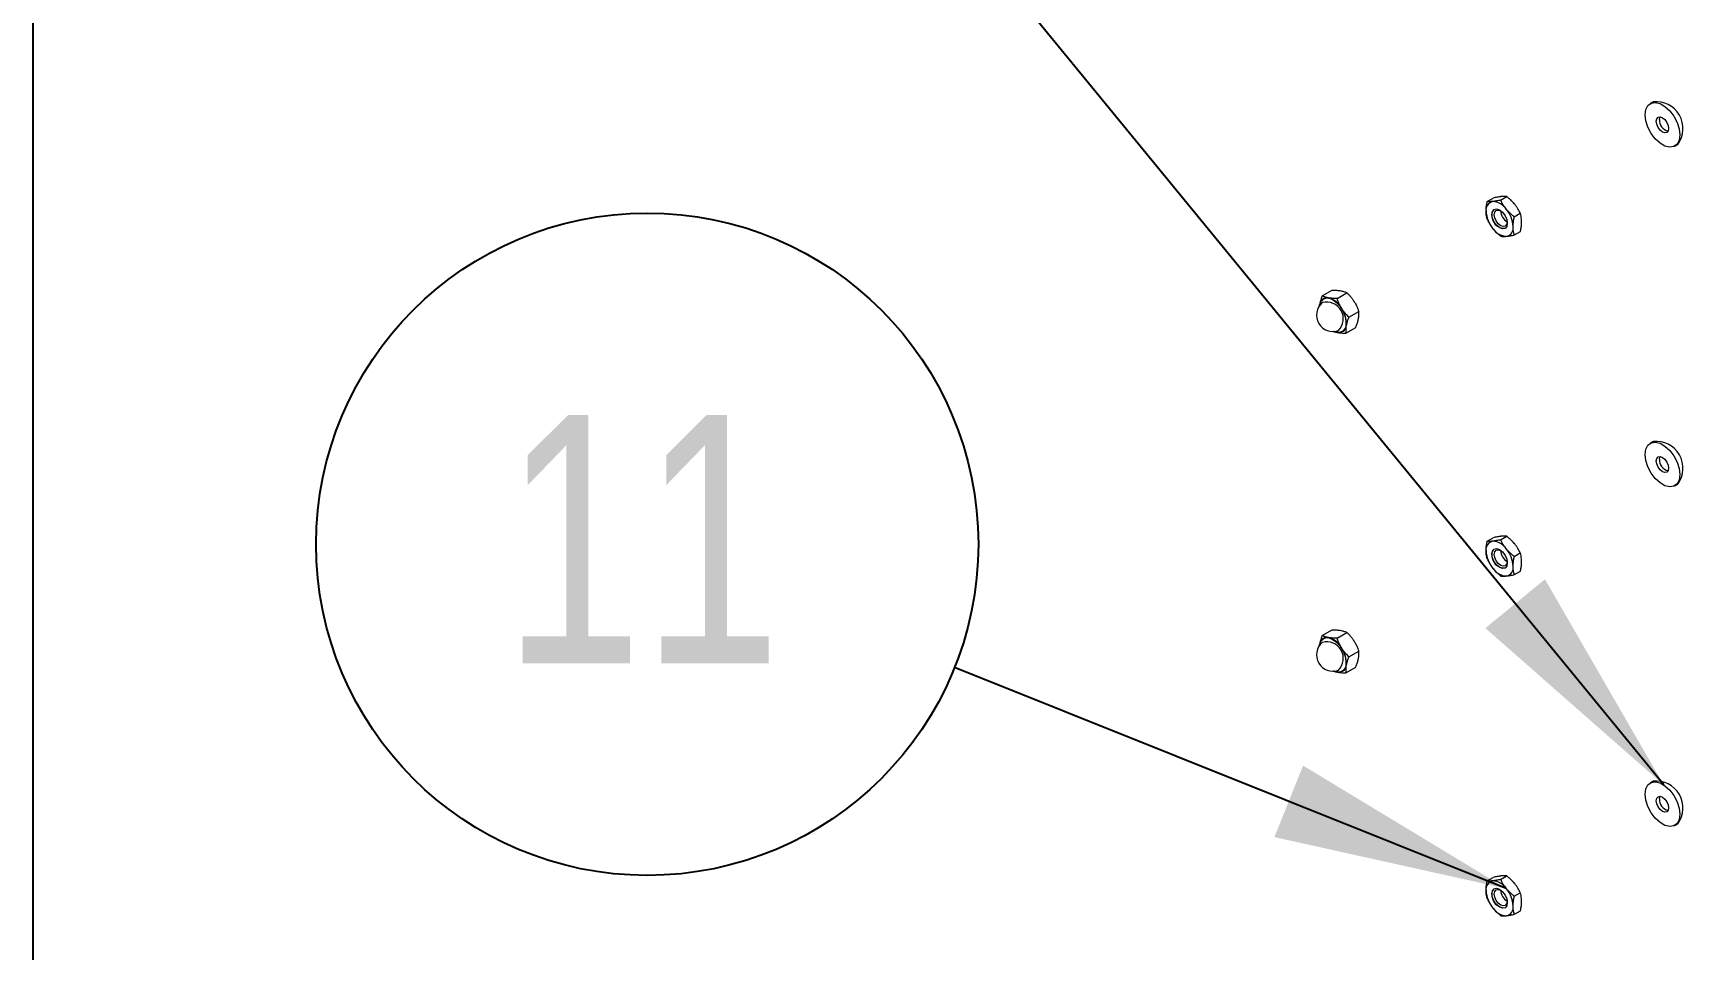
# Model space of a CAD drawing. Header units: inches. Extents: x 0.03 to 2.74, y 0.01 to 1.91.
# Drawn here: x 0.0275 to 0.1037, y 0.987 to 1.0293 of the extents above; entities that cross this region are included whole.
import ezdxf

# ---------------------------------------------------------------- set-up
doc = ezdxf.new("R2010")
doc.units = ezdxf.units.IN
doc.header["$MEASUREMENT"] = 0
doc.layers.add('SLD-0_0', color=7, linetype='Continuous')
doc.styles.add('SLDTEXTSTYLE0', font='TXT', dxfattribs={"width": 0.75})
doc.dimstyles.new('SLDDIMSTYLE1', dxfattribs={"dimtxt": 0.18, "dimasz": 0.01083333333333333, "dimexe": 0, "dimexo": 0.0625, "dimgap": 0, "dimtad": 0, "dimtih": 1, "dimtoh": 1, "dimdec": 0, "dimrnd": 1e-09, "dimzin": 0, "dimdsep": 46, "dimtxsty": 'Standard', "dimsah": 1, "dimcen": 0.09, "dimadec": 0, "dimazin": 0, "dimtfac": 0.01083333333333333, "dimtdec": 0, "dimtofl": 0, "dimtmove": 0, "dimatfit": 3, "dimfxl": 1, "dimfrac": 2, "dimtolj": 1, "dimtzin": 0, "dimarcsym": 0})

# ---------------------------------------------------------------- blocks, each defined once
blk = doc.blocks.new('SW_NOTE_29')
at = {"layer": 'SLD-0_0', "color": 0}
blk.add_circle((-0.01421044722520845, 0.00569460585891974), 0.01530899559830398, dxfattribs=at)
at = {"layer": 'SLD-0_0', "color": 0, "insert": (-0.0144417011409657, 0.01167374577273916), "char_height": 0.01148293963254593, "attachment_point": 2, "style": 'SLDTEXTSTYLE0'}
blk.add_mtext('11', dxfattribs=at)

msp = doc.modelspace()

# ---------------------------------------------------------------- linework, layer by layer
at = {"color": 7, "linetype": 'Continuous', "lineweight": 15}
for p, q in [((0.1023653414155935, 1.026165964858861), (0.1022225780840397, 1.026083549341819)), ((0.1033581611389716, 1.024116448655006), (0.1035009244705255, 1.024198864172049)), ((0.09468741941477979, 1.021556883650284), (0.09496844639497377, 1.021719117072715)), ((0.09530857220169048, 1.021621514910211), (0.09558959918188442, 1.021783748332641)), ((0.09593654274973706, 1.020849416359066), (0.09621756972993098, 1.021011649781496)), ((0.09594336051087339, 1.020012686547994), (0.09622438749106721, 1.020174919970424)), ((0.08706119061599285, 1.017194449065144), (0.08752067176062914, 1.017459701883878)), ((0.08774277713892942, 1.017073240530803), (0.08820225828356588, 1.017338493349536)), ((0.08692909313614705, 1.016734835708152), (0.08693710098519646, 1.016792797764447)), ((0.08706296867584407, 1.016881497653676), (0.08704737984465248, 1.016867264572614)), ((0.08828775658185281, 1.016213138644505), (0.08874723772648888, 1.016478391463238)), ((0.08815114950183911, 1.015474245292548), (0.08861063064647565, 1.015739498111282)), ((0.1023653414155935, 1.010463256937982), (0.1022225780840397, 1.010380841420939)), ((0.1033581611389716, 1.008413740734126), (0.1035009244705255, 1.008496156251169)), ((0.09468741941477979, 1.005854175729405), (0.09496844639497377, 1.006016409151835)), ((0.09530857220169048, 1.005918806989331), (0.09558959918188444, 1.006081040411761)), ((0.09593654274973706, 1.005146708438186), (0.09621756972993098, 1.005308941860616)), ((0.09594336051087339, 1.004309978627114), (0.09622438749106721, 1.004472212049544)), ((0.08706119061599285, 1.001491741144264), (0.08752067176062914, 1.001756993962998)), ((0.08692909291822178, 1.001032125474199), (0.08693710098519646, 1.001090089843568)), ((0.08706296867584407, 1.001178789732796), (0.08704737984465248, 1.001164556651734)), ((0.08774277713892942, 1.001370532609923), (0.08820225828356588, 1.001635785428656)), ((0.08828775658185281, 1.000510430723625), (0.08874723772648888, 1.000775683542358)), ((0.08815114950183911, 0.9997715373716681), (0.08861063064647565, 1.000036790190402)), ((0.1023653414155935, 0.9947605490171016), (0.1022225780840397, 0.9946781335000593)), ((0.1033581611389716, 0.9927110328132467), (0.1035009244705255, 0.9927934483302892)), ((0.09468741941477979, 0.9901514678085248), (0.09496844639497377, 0.990313701230955)), ((0.09530857220169048, 0.9902160990684512), (0.09558959918188444, 0.9903783324908817)), ((0.09593654274973706, 0.989444000517306), (0.09621756972993098, 0.9896062339397361)), ((0.09594336051087339, 0.9886072707062344), (0.09622438749106724, 0.9887695041286647))]:
    msp.add_line(p, q, dxfattribs=at)
at = {"color": 7, "linetype": 'Continuous', "lineweight": 15, "flags": 128}
for points in [[(0.1019873258715149, 1.025563586281776), (0.1020198547854794, 1.025806065459057), (0.1021148062282204, 1.025991343330835), (0.1022644877985451, 1.026104409785828), (0.1024567731858163, 1.026136104852287), (0.1026760845715225, 1.026083860784423), (0.1029046546514888, 1.025951910085908), (0.103123966037195, 1.025750942617594), (0.1033162514244662, 1.025497239568566), (0.1034659329947908, 1.025211354451024), (0.1035608844375319, 1.024916447976967), (0.1035934133514964, 1.024636411715049), (0.1035608844375319, 1.024393932537768), (0.1034659329947908, 1.024208654665991), (0.1033162514244662, 1.024095588210997), (0.103123966037195, 1.024063893144539), (0.1029046546514888, 1.024116137212402), (0.1026760845715225, 1.024248087910917), (0.1024567731858163, 1.024449055379231), (0.1022644877985451, 1.02470275842826), (0.1021148062282204, 1.024988643545802), (0.1020198547854794, 1.025283550019858), (0.1019873258715149, 1.025563586281776)], [(0.1025048429483978, 1.025264830032498), (0.1025265773714741, 1.025378459734493), (0.1025884717718125, 1.025449696313673), (0.1026811032880358, 1.025467694646619), (0.1027903696115056, 1.025429714650295), (0.1028996359349755, 1.025341538434851), (0.1029922674511987, 1.02521659002977), (0.1030541618515372, 1.025073891697065), (0.1030758962746135, 1.024935167964328), (0.1030541618515372, 1.024821538262332), (0.1029922674511987, 1.024750301683152), (0.1028996359349755, 1.024732303350206), (0.1027903696115056, 1.024770283346531), (0.1026811032880358, 1.024858459561974), (0.1025884717718125, 1.024983407967055), (0.1025265773714741, 1.02512610629976), (0.1025048429483978, 1.025264830032498)], [(0.1026476062799516, 1.02534724554954), (0.1026693407030278, 1.025460875251536), (0.102672906297539, 1.025468331301247)], [(0.09561649625345336, 1.020550446962644), (0.09559062058058544, 1.020407374250233), (0.09551435061451494, 1.020316856056153), (0.09539929776618716, 1.020292672954902), (0.09526297778880335, 1.020338506604426), (0.0951261441631765, 1.020447379247067), (0.09500962856840842, 1.020602716009917), (0.09493116944758599, 1.020780868278964), (0.0949027114906208, 1.020954713986198), (0.09492858716348873, 1.021097786698609), (0.09500485712955924, 1.021188304892689), (0.09511990997788698, 1.02121248799394), (0.0952562299552708, 1.021166654344416), (0.09539306358089766, 1.021057781701775), (0.09550957917566576, 1.020902444938924), (0.09558803829648818, 1.020724292669878), (0.09561649625345336, 1.020550446962644)], [(0.09560230705539073, 1.020613684255127), (0.0955809596252747, 1.020495649267388), (0.09551803690326655, 1.020420971757271), (0.09542311830339616, 1.020401020698739), (0.09531065432205447, 1.020438833459596), (0.09519776658091234, 1.020528653389776), (0.09510164121522864, 1.020656806219127), (0.09503691244055015, 1.02080378184109), (0.09501343462605383, 1.020947204549558), (0.0950347820561699, 1.021065239537297), (0.09509770477817804, 1.021139917047414), (0.09519262337804844, 1.021159868105946), (0.0953050873593901, 1.021122055345089), (0.09533321917191553, 1.021104568101839)], [(0.08775457014958125, 1.015502644935001), (0.08767577745067094, 1.015523186039274), (0.08761439102652453, 1.015547736322572)], [(0.1019873258715149, 1.009860878360897), (0.1020198547854794, 1.010103357538177), (0.1021148062282204, 1.010288635409955), (0.1022644877985451, 1.010401701864948), (0.1024567731858163, 1.010433396931407), (0.1026760845715225, 1.010381152863543), (0.1029046546514888, 1.010249202165028), (0.103123966037195, 1.010048234696715), (0.1033162514244662, 1.009794531647686), (0.1034659329947908, 1.009508646530144), (0.1035608844375319, 1.009213740056088), (0.1035934133514964, 1.008933703794169), (0.1035608844375319, 1.008691224616889), (0.1034659329947908, 1.008505946745111), (0.1033162514244662, 1.008392880290117), (0.103123966037195, 1.008361185223659), (0.1029046546514888, 1.008413429291523), (0.1026760845715225, 1.008545379990037), (0.1024567731858163, 1.008746347458351), (0.1022644877985451, 1.00900005050738), (0.1021148062282204, 1.009285935624922), (0.1020198547854794, 1.009580842098978), (0.1019873258715149, 1.009860878360897)], [(0.1025048429483978, 1.009562122111618), (0.1025265773714741, 1.009675751813613), (0.1025884717718125, 1.009746988392793), (0.1026811032880358, 1.009764986725739), (0.1027903696115056, 1.009727006729415), (0.1028996359349755, 1.009638830513971), (0.1029922674511987, 1.00951388210889), (0.1030541618515372, 1.009371183776186), (0.1030758962746135, 1.009232460043448), (0.1030541618515372, 1.009118830341452), (0.1029922674511987, 1.009047593762272), (0.1028996359349755, 1.009029595429326), (0.1027903696115056, 1.009067575425651), (0.1026811032880358, 1.009155751641094), (0.1025884717718125, 1.009280700046175), (0.1025265773714741, 1.00942339837888), (0.1025048429483978, 1.009562122111618)], [(0.1026476062799516, 1.00964453762866), (0.1026693407030278, 1.009758167330656), (0.1026729062975409, 1.009765623380371)], [(0.09561649625345336, 1.004847739041764), (0.09559062058058544, 1.004704666329354), (0.09551435061451494, 1.004614148135273), (0.09539929776618719, 1.004589965034022), (0.09526297778880335, 1.004635798683546), (0.0951261441631765, 1.004744671326187), (0.09500962856840842, 1.004900008089038), (0.09493116944758599, 1.005078160358084), (0.0949027114906208, 1.005252006065318), (0.09492858716348873, 1.005395078777729), (0.09500485712955924, 1.005485596971809), (0.09511990997788701, 1.00550978007306), (0.0952562299552708, 1.005463946423536), (0.09539306358089766, 1.005355073780895), (0.09550957917566576, 1.005199737018045), (0.09558803829648818, 1.005021584748998), (0.09561649625345336, 1.004847739041764)], [(0.09558684262895485, 1.005025477579014), (0.09560230705539073, 1.004910976334247), (0.0955809596252747, 1.004792941346508), (0.09551803690326655, 1.004718263836391), (0.09542311830339616, 1.004698312777859), (0.09531065432205447, 1.004736125538717), (0.09519776658091234, 1.004825945468896), (0.09510164121522864, 1.004954098298247), (0.09503691244055015, 1.005101073920211), (0.09501343462605387, 1.005244496628679), (0.0950347820561699, 1.005362531616418), (0.09509770477817804, 1.005437209126534), (0.09519262337804844, 1.005457160185066), (0.0953050873593901, 1.005419347424209), (0.0954021238279052, 1.005345454221174)], [(0.08775457014958125, 0.9997999370141208), (0.08767577745067094, 0.9998204781183937), (0.08761438892891006, 0.9998450293630816)], [(0.1019873258715149, 0.994158170440017), (0.1020198547854794, 0.9944006496172971), (0.1021148062282204, 0.9945859274890748), (0.1022644877985451, 0.9946989939440687), (0.1024567731858163, 0.9947306890105271), (0.1026760845715225, 0.9946784449426633), (0.1029046546514888, 0.9945464942441483), (0.103123966037195, 0.9943455267758349), (0.1033162514244662, 0.9940918237268059), (0.1034659329947909, 0.9938059386092639), (0.1035608844375319, 0.9935110321352079), (0.1035934133514964, 0.9932309958732892), (0.1035608844375319, 0.992988516696009), (0.1034659329947908, 0.9928032388242312), (0.1033162514244662, 0.9926901723692373), (0.103123966037195, 0.9926584773027791), (0.1029046546514888, 0.9927107213706426), (0.1026760845715225, 0.9928426720691577), (0.1024567731858163, 0.9930436395374713), (0.1022644877985451, 0.9932973425865), (0.1021148062282204, 0.9935832277040422), (0.1020198547854794, 0.9938781341780983), (0.1019873258715149, 0.994158170440017)], [(0.1025048429483978, 0.993859414190738), (0.1025265773714741, 0.9939730438927333), (0.1025884717718125, 0.9940442804719135), (0.1026811032880358, 0.9940622788048593), (0.1027903696115056, 0.9940242988085349), (0.1028996359349755, 0.9939361225930915), (0.1029922674511987, 0.9938111741880107), (0.1030541618515372, 0.9936684758553059), (0.1030758962746135, 0.9935297521225681), (0.1030541618515372, 0.9934161224205725), (0.1029922674511987, 0.9933448858413925), (0.1028996359349755, 0.9933268875084467), (0.1027903696115056, 0.993364867504771), (0.1026811032880358, 0.9934530437202146), (0.1025884717718125, 0.9935779921252953), (0.1025265773714741, 0.993720690458), (0.1025048429483978, 0.993859414190738)], [(0.1026476062799516, 0.9939418297077803), (0.1026693407030278, 0.9940554594097759), (0.1026729062975502, 0.9940629154595093)], [(0.09561649625345336, 0.9891450311208845), (0.09559062058058544, 0.9890019584084735), (0.09551435061451494, 0.9889114402143929), (0.09539929776618719, 0.9888872571131422), (0.09526297778880335, 0.9889330907626659), (0.0951261441631765, 0.9890419634053076), (0.09500962856840842, 0.9891973001681579), (0.09493116944758599, 0.9893754524372039), (0.0949027114906208, 0.989549298144438), (0.09492858716348873, 0.9896923708568489), (0.09500485712955924, 0.9897828890509294), (0.09511990997788701, 0.9898070721521803), (0.0952562299552708, 0.9897612385026564), (0.09539306358089766, 0.9896523658600149), (0.09550957917566576, 0.9894970290971646), (0.09558803829648818, 0.9893188768281185), (0.09561649625345336, 0.9891450311208845)], [(0.09558683767476521, 0.9893227894575922), (0.09560230705539073, 0.9892082684133672), (0.0955809596252747, 0.9890902334256281), (0.09551803690326655, 0.9890155559155117), (0.09542311830339616, 0.9889956048569797), (0.09531065432205447, 0.9890334176178368), (0.09519776658091234, 0.9891232375480162), (0.09510164121522864, 0.9892513903773676), (0.09503691244055015, 0.9893983659993306), (0.09501343462605387, 0.9895417887077989), (0.0950347820561699, 0.9896598236955378), (0.09509770477817804, 0.9897345012056542), (0.09519262337804844, 0.9897544522641862), (0.0953050873593901, 0.989716639503329), (0.09540213862017877, 0.9896427319889243)]]:
    msp.add_lwpolyline(points, dxfattribs=at)
at = {"color": 8, "linetype": 'Continuous', "lineweight": 15, "flags": 128}
for points in [[(0.0869371324145129, 1.016746156663608), (0.08694339123335376, 1.016787765270283), (0.08701429941373713, 1.016967097131326), (0.08714330067379744, 1.017074370846095), (0.08731641572534642, 1.017097961643074), (0.08751488486639195, 1.017035313093359), (0.08771720088593572, 1.016893214139406), (0.08790143970400364, 1.016687063407768), (0.08804763618589831, 1.016439200528975), (0.0881399476743342, 1.016176485291933), (0.08816837078717903, 1.015927386969025), (0.088129825439126, 1.015718899228693), (0.08802848861672936, 1.015573614952626), (0.0878753417370986, 1.015507277946451), (0.0876869806409604, 1.015527076854114), (0.08762821502002599, 1.015549036768205)], [(0.08693713197038384, 1.001043444963204), (0.08694339123335376, 1.001085057349403), (0.08701429941373713, 1.001264389210446), (0.08714330067379744, 1.001371662925215), (0.08731641572534642, 1.001395253722194), (0.08751488486639199, 1.00133260517248), (0.08771720088593572, 1.001190506218526), (0.08790143970400364, 1.000984355486888), (0.08804763618589831, 1.000736492608095), (0.0881399476743342, 1.000473777371054), (0.08816837078717904, 1.000224679048145), (0.088129825439126, 1.000016191307814), (0.08802848861672936, 0.999870907031746), (0.0878753417370986, 0.9998045700255717), (0.0876869806409604, 0.9998243689332341), (0.08762821154903916, 0.9998463303424071)]]:
    msp.add_lwpolyline(points, dxfattribs=at)
at = {"color": 7, "linetype": 'Continuous', "lineweight": 15}
for centre, radius, start, end in [((0.1024971025127678, 1.024930699505952), 0.001242272707108504, 323.9061200998885, 96.08850336741506), ((0.1031691523517318, 1.02532257357324), 0.0005221293052529656, 177.2916159285897, 256.875797397056), ((0.09502156090772734, 1.021172894373503), 0.0003922112161220168, 101.672512577657, 189.7736395476873), ((0.09490457183629691, 1.020762301909845), 0.000795583540642345, 33.65967114220064, 87.28840926608423), ((0.09599541495437332, 1.021178246898128), 0.001362273226266975, 183.0268246943454, 220.0381474761321), ((0.09547904169240973, 1.020892324814105), 0.00057548075953184, 173.5140693569022, 273.7308895532863), ((0.09514116896488271, 1.020994021027785), 0.0002367846383943219, 123.1218372980953, 188.9140358456301), ((0.09595562364516104, 1.021154171128146), 0.00064246166484508, 182.9831417026253, 236.6314845541045), ((0.09452379278970474, 1.020326914050715), 0.001362273226262679, 3.026824694307169, 40.03814747617467), ((0.09561463590777713, 1.020742859038997), 0.0007955835406426157, 213.6596711422558, 267.2884092660888), ((0.09549764683634632, 1.020332266575339), 0.0003922112161221577, 281.6725125777193, 9.773639547712557), ((0.08727801197585744, 1.016766591251325), 0.0003419167806403936, 78.49682466799845, 175.604203357677), ((0.08705927290257184, 1.016114398185619), 0.001028091742632176, 28.88269602905493, 73.79440354865079), ((0.08755038396812628, 1.016302142554128), 0.0007571168988492164, 130.074124661411, 289.9204988058902), ((0.08698333270604756, 1.015935860794255), 0.001186868857589718, 353.9848612891896, 34.66853490360913), ((0.08782275596039564, 1.015837693856931), 0.0003419167806399817, 258.4968246679577, 355.6042033576352), ((0.1024971025127678, 1.009227991585073), 0.001242272707108376, 323.9061200998803, 96.08850336741614), ((0.1031691523517288, 1.009619865652359), 0.0005221293052500604, 177.291615928477, 256.875797397808), ((0.09502156090772745, 1.005470186452623), 0.0003922112161220393, 101.6725125776728, 189.7736395477164), ((0.09514116896487099, 1.005291313106911), 0.0002367846383834257, 123.1218372964528, 188.9140358473968), ((0.09490457183629696, 1.005059593988965), 0.0007955835406423431, 33.6596711422023, 87.28840926608721), ((0.09452379278970474, 1.004624206129836), 0.001362273226262667, 3.026824694297843, 40.03814747616752), ((0.09599541495437425, 1.005475538977249), 0.001362273226267858, 183.0268246943713, 220.0381474761141), ((0.09547904169240946, 1.005189616893225), 0.0005754807595316356, 173.5140693568773, 273.730889553314), ((0.0959556236451599, 1.005451463207266), 0.0006424616648438874, 182.9831417025911, 236.631484554482), ((0.09561463590777754, 1.005040151118118), 0.0007955835406429508, 213.6596711422397, 267.2884092660606), ((0.09549764683634641, 1.004629558654459), 0.0003922112161220842, 281.6725125777054, 9.773639547714968), ((0.08755038396812631, 1.000599434633248), 0.0007571168988491606, 130.0741246614126, 289.920498805891), ((0.08727801197585745, 1.001063883330445), 0.0003419167806404245, 78.49682466800814, 175.6042033576401), ((0.08705927290257184, 1.000411690264739), 0.001028091742632176, 28.88269602905493, 73.79440354865079), ((0.08698333270604756, 1.000233152873376), 0.001186868857589718, 353.9848612891896, 34.66853490360913), ((0.08782275596039583, 1.000134985936051), 0.0003419167806397785, 258.4968246679184, 355.6042033576698), ((0.1024971025127681, 0.9935252836641929), 0.001242272707108138, 323.9061200998659, 96.08850336743497), ((0.1031691523517174, 0.9939171577314738), 0.0005221293052391021, 177.2916159278458, 256.8757974011414), ((0.09502156090772751, 0.9897674785317435), 0.0003922112161220516, 101.6725125776841, 189.7736395476831), ((0.09599541495437244, 0.989772831056368), 0.001362273226266004, 183.0268246943333, 220.0381474761378), ((0.09547904169240953, 0.9894869089723448), 0.0005754807595316311, 173.514069356911, 273.7308895533071), ((0.09514116896487664, 0.9895886051860288), 0.0002367846383886444, 123.1218372972451, 188.9140358466277), ((0.09490457183629658, 0.9893568860680845), 0.000795583540643137, 33.6596711422539, 87.28840926606291), ((0.09595562364515976, 0.9897487552863858), 0.0006424616648436609, 182.9831417025818, 236.6314845548392), ((0.09452379278970431, 0.9889214982089559), 0.001362273226263112, 3.026824694296887, 40.03814747617018), ((0.09561463590777719, 0.9893374431972375), 0.0007955835406423542, 213.6596711422203, 267.288409266084), ((0.09549764683634644, 0.9889268507335793), 0.0003922112161220786, 281.6725125777014, 9.773639547699673)]:
    msp.add_arc(centre, radius, start, end, dxfattribs=at)
at = {"color": 8, "linetype": 'Continuous', "lineweight": 15}
for centre, radius, start, end in [((0.08726301517634691, 1.016136248081796), 0.0007716317300047805, 314.9689840849215, 105.0256393823918), ((0.08726301517634706, 1.000433540160917), 0.0007716317300043912, 314.9689840848961, 105.0256393824113)]:
    msp.add_arc(centre, radius, start, end, dxfattribs=at)
at = {"color": 7, "linetype": 'Continuous', "lineweight": 15}
for points, knots in [([(0.09463504220455841, 1.021106314120031), (0.09463510181979813, 1.021125420737591), (0.09463522117068979, 1.021163672564678), (0.0946399245921282, 1.021256127805827), (0.09465404544015987, 1.02138649693563), (0.09467625770803513, 1.021499898931987), (0.09468741941477979, 1.021556883650284)], [0, 0, 0, 0, 0.1340924543909093, 0.2684557516677656, 0.6323976274506588, 1, 1, 1, 1]), ([(0.09494220971744546, 1.021556994655529), (0.09493491606387869, 1.021556265601176), (0.09490368222432988, 1.021553143549038), (0.09485212573128658, 1.021549758501479), (0.09479127019230338, 1.021548892376716), (0.09473605855704077, 1.021551181619987), (0.09470365042749986, 1.021554980867423), (0.09468741941477979, 1.021556883650284)], [0, 0, 0, 0, 0.07000203757685035, 0.2997719030330513, 0.5308036500302095, 0.7650116797095712, 1, 1, 1, 1]), ([(0.09530857220169048, 1.021621514910211), (0.09527552828043867, 1.021614302952982), (0.09520933014330621, 1.021599854966318), (0.0951147203544395, 1.021581714610316), (0.0950241607974953, 1.02156660639237), (0.09496958494810674, 1.021560205394337), (0.09494220971744546, 1.021556994655529)], [0, 0, 0, 0, 0.2472686137510743, 0.4953625653846844, 0.7468740051198178, 1, 1, 1, 1]), ([(0.0953348088792188, 1.021783637327396), (0.09532738905650015, 1.021782835437141), (0.0952956149188676, 1.021779401477559), (0.0952356929319951, 1.021771187133208), (0.09515173724545653, 1.021756985577113), (0.09506257205988776, 1.021739673853011), (0.09499985638276316, 1.021725976925643), (0.09496844639497377, 1.021719117072715)], [0, 0, 0, 0, 0.07000203757735392, 0.2997719030337703, 0.5308036500301703, 0.7650116797094344, 1, 1, 1, 1]), ([(0.09556677138492407, 1.02120326100992), (0.09555939696549996, 1.021212441911143), (0.09552780063755754, 1.021251778264173), (0.09547557075905924, 1.021323568849874), (0.09540871415788606, 1.021428408490659), (0.0953535392719721, 1.021528204313477), (0.09532086326183653, 1.021596009887323), (0.09530857220169048, 1.021621514910211)], [0, 0, 0, 0, 0.07000319901106562, 0.2999346668220455, 0.5314761537277802, 0.8237650572865668, 1, 1, 1, 1]), ([(0.09558959918188442, 1.021783748332641), (0.09557250379776462, 1.021785743269925), (0.09553825596822668, 1.021789739803232), (0.09547870749626759, 1.021791839914651), (0.09541217584914934, 1.021790602713794), (0.09536065281740878, 1.021785964069877), (0.0953348088792188, 1.021783637327396)], [0, 0, 0, 0, 0.2472686137513905, 0.4953625653849267, 0.7468740051199227, 1, 1, 1, 1]), ([(0.0959593705466973, 1.021429903681787), (0.09595186999318193, 1.021439011767349), (0.0959197332329854, 1.021478036135479), (0.09585912034106825, 1.021544987310543), (0.09576720452371425, 1.021635360573753), (0.09567665494082003, 1.021714735018685), (0.09561339454063095, 1.021764884599972), (0.09558959918188442, 1.021783748332641)], [0, 0, 0, 0, 0.07000319901083674, 0.2999346668220136, 0.531476153727749, 0.8237650572866139, 1, 1, 1, 1]), ([(0.09469423717591627, 1.020720153839213), (0.0946898500544958, 1.02073522602233), (0.0946810724758649, 1.020765381848845), (0.09466233617918395, 1.020841109990979), (0.09464135047871869, 1.020951118390938), (0.09463715340751591, 1.021054374449381), (0.09463504220455847, 1.021106314120031)], [0, 0, 0, 0, 0.1285821625209017, 0.2572620937263441, 0.6263893585300009, 1, 1, 1, 1]), ([(0.09593654274973706, 1.020849416359066), (0.09590322366445575, 1.020875974717607), (0.09583647428081651, 1.020929180081685), (0.09574101847288546, 1.021014869906578), (0.09564959680091178, 1.021105567294166), (0.09559443868187613, 1.021170627053158), (0.09556677138492407, 1.02120326100992)], [0, 0, 0, 0, 0.2472686137513865, 0.495362565385157, 0.746874005120196, 1, 1, 1, 1]), ([(0.09588416553951543, 1.020398846828812), (0.09588422515475517, 1.020417953446372), (0.09588434450564684, 1.020456205273459), (0.09588904792708505, 1.020548660514608), (0.0959031687751169, 1.020679029644411), (0.0959253810429923, 1.020792431640769), (0.09593654274973706, 1.020849416359066)], [0, 0, 0, 0, 0.1340924543912422, 0.2684557516680615, 0.6323976274509643, 1, 1, 1, 1]), ([(0.09621756972993098, 1.021011649781496), (0.09620019918178166, 1.02104741503455), (0.0961654001057372, 1.021119064918599), (0.09610500561471319, 1.021224995210912), (0.09603761185256639, 1.02132956361559), (0.0959855065511783, 1.021396385728698), (0.0959593705466973, 1.021429903681787)], [0, 0, 0, 0, 0.2472686137513586, 0.4953625653849345, 0.7468740051198657, 1, 1, 1, 1]), ([(0.09627676470128868, 1.020625489500679), (0.09627639573660686, 1.020644348704317), (0.0962756570620003, 1.020682105203827), (0.0962694980654483, 1.020768289704546), (0.09625339486297098, 1.020881210861381), (0.09622955121051979, 1.020968025340866), (0.09621756972993098, 1.021011649781496)], [0, 0, 0, 0, 0.1340924543913391, 0.2684557516682931, 0.6323976274509223, 1, 1, 1, 1]), ([(0.0946942371759162, 1.020720153839213), (0.09471160772406541, 1.020684388586159), (0.09474640680010983, 1.02061273870211), (0.0948068012911339, 1.020506808409797), (0.09487419505328105, 1.020402240005119), (0.09492630035466901, 1.020335417892011), (0.09495243635915, 1.020301899938922)], [0, 0, 0, 0, 0.2472686137511291, 0.4953625653849382, 0.7468740051195933, 1, 1, 1, 1]), ([(0.09495243635915, 1.020301899938922), (0.09495993691266531, 1.02029279185336), (0.09499207367286157, 1.020253767485229), (0.09505268656477887, 1.020186816310166), (0.09514460238213292, 1.020096443046956), (0.0952351519650271, 1.020017068602023), (0.09529841236521647, 1.019966919020737), (0.09532220772396309, 1.019948055288068)], [0, 0, 0, 0, 0.07000319901083478, 0.2999346668219035, 0.5314761537276249, 0.8237650572864672, 1, 1, 1, 1]), ([(0.09557699802662863, 1.019948166293313), (0.09558441784934707, 1.019948968183567), (0.09561619198697914, 1.01995240214315), (0.09567611397385209, 1.019960616487501), (0.09576006966039066, 1.019974818043595), (0.09584923484595972, 1.019992129767697), (0.09591195052308406, 1.020005826695066), (0.09594336051087335, 1.020012686547994)], [0, 0, 0, 0, 0.07000203757670102, 0.2997719030334693, 0.5308036500302812, 0.7650116797094936, 1, 1, 1, 1]), ([(0.09594336051087339, 1.020012686547994), (0.0959389733894529, 1.020027758731112), (0.09593019581082197, 1.020057914557626), (0.09591145951414098, 1.02013364269976), (0.09589047381367538, 1.02024365109972), (0.0958862767424728, 1.020346907158162), (0.09588416553951541, 1.020398846828812)], [0, 0, 0, 0, 0.128582162520864, 0.2572620937263659, 0.6263893585301881, 1, 1, 1, 1]), ([(0.09622438749106721, 1.020174919970424), (0.09622848906394976, 1.020194892572455), (0.09623669532838525, 1.020234852962876), (0.09625402788291576, 1.020331403209603), (0.09627303275605265, 1.020464497676302), (0.09627551572357791, 1.020571610039019), (0.09627676470128868, 1.020625489500679)], [0, 0, 0, 0, 0.1285821625213117, 0.2572620937264924, 0.6263893585303106, 1, 1, 1, 1]), ([(0.09532220772396309, 1.019948055288068), (0.09533930310808278, 1.019946060350784), (0.09537355093762037, 1.019942063817477), (0.09543309940957989, 1.019939963706058), (0.09549963105669781, 1.019941200906914), (0.09555115408843852, 1.019945839550832), (0.09557699802662863, 1.019948166293313)], [0, 0, 0, 0, 0.2472686137511412, 0.4953625653847896, 0.746874005119685, 1, 1, 1, 1]), ([(0.08706119061599285, 1.017194449065144), (0.08704121156390876, 1.017142822062092), (0.08700107569936613, 1.017039108713104), (0.0869660900085333, 1.01692212016446), (0.08694648223703638, 1.016840753272252), (0.08694022992683972, 1.016808792429973), (0.08693710098519646, 1.016792797764447)], [0, 0, 0, 0, 0.3714016417524231, 0.7461077693552559, 0.8729407293657614, 1, 1, 1, 1]), ([(0.08734619778667162, 1.017101640173255), (0.08733818837495266, 1.017103112146944), (0.08730388942200387, 1.017109415625661), (0.08724690989845295, 1.017122706940351), (0.08717900980975371, 1.017143503511889), (0.08711677475701433, 1.017167390467708), (0.08707973919349678, 1.017185419538332), (0.08706119061599285, 1.017194449065144)], [0, 0, 0, 0, 0.07000203757693621, 0.2997719030335269, 0.5308036500303167, 0.765011679709635, 0.9999999999999999, 0.9999999999999999, 0.9999999999999999, 0.9999999999999999]), ([(0.08774277713892942, 1.017073240530803), (0.08770729411927121, 1.017073529045593), (0.08763620964405681, 1.017074107038183), (0.08753410060553933, 1.017079027626349), (0.0874358991217145, 1.017087419099349), (0.08737616194011455, 1.017096889715077), (0.08734619778667162, 1.017101640173255)], [0, 0, 0, 0, 0.2472686137512176, 0.4953625653848159, 0.7468740051198565, 1, 1, 1, 1]), ([(0.08752067176062914, 1.017459701883878), (0.08755615478028742, 1.017459413369087), (0.0876272392555017, 1.017458835376497), (0.08772934829401949, 1.017453914788331), (0.08782754977784378, 1.017445523315331), (0.08788728695944416, 1.017436052699603), (0.08791725111288712, 1.017431302241425)], [0, 0, 0, 0, 0.2472686137516645, 0.4953625653850258, 0.7468740051200196, 1, 1, 1, 1]), ([(0.08795948076960151, 1.016610984962936), (0.08795308928915055, 1.016621208156969), (0.08792571885359862, 1.016664987258786), (0.08788099778718254, 1.016744583280975), (0.08782902150908913, 1.016851510072067), (0.08778266249871067, 1.016961268874022), (0.08775608699086881, 1.017035875287482), (0.08774277713892942, 1.017073240530803)], [0, 0, 0, 0, 0.07000203757704467, 0.2997719030337625, 0.5308036500303753, 0.7650116797098314, 1, 1, 1, 1]), ([(0.08791725111288712, 1.017431302241425), (0.08792526052460607, 1.017429830267736), (0.08795955947755447, 1.017423526789019), (0.08801653900110602, 1.017410235474329), (0.08808443908980478, 1.017389438902791), (0.08814667414254468, 1.017365551946972), (0.088183709706062, 1.017347522876348), (0.08820225828356588, 1.017338493349536)], [0, 0, 0, 0, 0.07000203757744884, 0.2997719030337482, 0.5308036500303432, 0.7650116797094306, 1, 1, 1, 1]), ([(0.08820225828356588, 1.017338493349536), (0.08823222785770386, 1.017308383186843), (0.08829226703899444, 1.017248062359182), (0.08837742444313522, 1.017151452160606), (0.08845835177868719, 1.017049626633395), (0.08850642205751455, 1.016977050965602), (0.08853053409581708, 1.016940647031106)], [0, 0, 0, 0, 0.2472686137510182, 0.4953625653847527, 0.7468740051197772, 1, 1, 1, 1]), ([(0.08853053409581708, 1.016940647031106), (0.0885369278350038, 1.016930424737526), (0.08855380903076741, 1.016903435125652), (0.08859984086080461, 1.016824598725752), (0.08865341322196049, 1.016718115919113), (0.08870734706166997, 1.016590365755538), (0.08873392610424413, 1.016515757586039), (0.08874723772648888, 1.016478391463238)], [0, 0, 0, 0, 0.07000701225131971, 0.1848373923514807, 0.5307703067274018, 0.7649949803328161, 1, 1, 1, 1]), ([(0.08693710098519646, 1.016792797764447), (0.08693282312500172, 1.016769239936644), (0.08692808395435526, 1.016743141709741), (0.0869257465550434, 1.016718566767303), (0.08692551903280098, 1.016716174644579)], [0, 0, 0, 0, 0.9026600884067684, 1, 1, 1, 1]), ([(0.08828775658185281, 1.016213138644505), (0.08824297011706166, 1.016258611601408), (0.08816804665260078, 1.016334683501396), (0.08807158392563746, 1.016450555477543), (0.08800690528463444, 1.016537850001647), (0.08797136290862838, 1.016592661111292), (0.08795948076960156, 1.016610984962936)], [0, 0, 0, 0, 0.3712025121231468, 0.6209862366788842, 0.8732922574422864, 1, 1, 1, 1]), ([(0.08828775658185277, 1.016213138644505), (0.08826777752976861, 1.016161511641453), (0.08822764166522591, 1.016057798292465), (0.08819265597439326, 1.015940809743821), (0.08817304820289588, 1.015859442851613), (0.08816679589269939, 1.015827482009334), (0.08816366695105621, 1.015811487343808)], [0, 0, 0, 0, 0.371401641752286, 0.7461077693550882, 0.8729407293658572, 1, 1, 1, 1]), ([(0.08873472027727194, 1.016141149411979), (0.08873745987744229, 1.016156893854249), (0.088742944037819, 1.016188411244046), (0.08875228010924788, 1.016263445941447), (0.08875742505803043, 1.016363237070005), (0.08875064538896597, 1.016439872317837), (0.08874723772648888, 1.016478391463238)], [0, 0, 0, 0, 0.1268311099160377, 0.2538918470926878, 0.6249839435590018, 1, 1, 1, 1]), ([(0.08754909156914431, 1.015560143815875), (0.08756446321435936, 1.015554097978398), (0.08760192083204674, 1.015539365484534), (0.08766961333115426, 1.015519584176913), (0.08772619087136702, 1.015508303379701), (0.08775457014958124, 1.015502644935001)], [0, 0, 0, 0, 0.2575446118839503, 0.627584586715428, 0.9999999999999999, 0.9999999999999999, 0.9999999999999999, 0.9999999999999999]), ([(0.08775457014958125, 1.015502644935001), (0.087762705730452, 1.015501245797213), (0.08779754498148375, 1.01549525422594), (0.08786288999886467, 1.015486792208043), (0.08795389023511926, 1.015479331067836), (0.08805007883816476, 1.015475045079391), (0.08811742194926585, 1.015474512183571), (0.08815114950183908, 1.015474245292548)], [0, 0, 0, 0, 0.07000203757698802, 0.2997719030333209, 0.5308036500303487, 0.7650116797095697, 1, 1, 1, 1]), ([(0.08816366695105621, 1.015811487343808), (0.08815973400266386, 1.015788151849704), (0.088151852668538, 1.015741389266604), (0.08814555941490972, 1.015674424150587), (0.08814313549959155, 1.015609810356167), (0.08814445457361399, 1.015542503311978), (0.0881487614782568, 1.015498592343718), (0.08815114950183908, 1.015474245292548)], [0, 0, 0, 0, 0.1885974294565022, 0.3779351286953471, 0.5692809734078776, 0.761181805003194, 1, 1, 1, 1]), ([(0.08861063064647562, 1.015739498111282), (0.08862366794524569, 1.015772749933812), (0.08864701442730517, 1.015832295480157), (0.08867629655122311, 1.015916706942995), (0.08869998114503526, 1.015993220094068), (0.088720107431208, 1.016068503224506), (0.08872984301669125, 1.016116902637261), (0.08873472027727194, 1.016141149411979)], [0, 0, 0, 0, 0.2388183243139511, 0.427662802121663, 0.6169959266431747, 0.8081254925595861, 1, 1, 1, 1]), ([(0.09463504220455841, 1.005403606199151), (0.09463510181979813, 1.005422712816711), (0.09463522117068979, 1.005460964643798), (0.0946399245921282, 1.005553419884947), (0.09465404544015987, 1.00568378901475), (0.09467625770803513, 1.005797191011108), (0.09468741941477979, 1.005854175729405)], [0, 0, 0, 0, 0.1340924543909093, 0.2684557516677656, 0.6323976274506588, 1, 1, 1, 1]), ([(0.09494220971744546, 1.00585428673465), (0.09493491606387869, 1.005853557680296), (0.09490368222432977, 1.005850435628158), (0.09485212573128671, 1.005847050580599), (0.09479127019230331, 1.005846184455836), (0.0947360585570408, 1.005848473699108), (0.09470365042749986, 1.005852272946543), (0.09468741941477979, 1.005854175729405)], [0, 0, 0, 0, 0.07000203757685035, 0.2997719030330514, 0.5308036500302095, 0.7650116797095712, 1, 1, 1, 1]), ([(0.09530857220169048, 1.005918806989331), (0.0952755282804387, 1.005911595032102), (0.09520933014330621, 1.005897147045438), (0.0951147203544395, 1.005879006689436), (0.0950241607974953, 1.00586389847149), (0.09496958494810674, 1.005857497473458), (0.09494220971744546, 1.00585428673465)], [0, 0, 0, 0, 0.2472686137510743, 0.4953625653846844, 0.7468740051198178, 1, 1, 1, 1]), ([(0.0953348088792188, 1.006080929406516), (0.09532738905650012, 1.006080127516261), (0.09529561491886752, 1.006076693556679), (0.0952356929319951, 1.006068479212328), (0.09515173724545653, 1.006054277656233), (0.09506257205988775, 1.006036965932131), (0.09499985638276313, 1.006023269004763), (0.09496844639497377, 1.006016409151835)], [0, 0, 0, 0, 0.07000203757735392, 0.2997719030337703, 0.5308036500301704, 0.7650116797094344, 1, 1, 1, 1]), ([(0.09556677138492407, 1.00550055308904), (0.09555939696549996, 1.005509733990263), (0.09552780063755754, 1.005549070343293), (0.09547557075905924, 1.005620860928994), (0.09540871415788606, 1.005725700569779), (0.0953535392719721, 1.005825496392597), (0.09532086326183653, 1.005893301966444), (0.09530857220169048, 1.005918806989331)], [0, 0, 0, 0, 0.07000319901106562, 0.2999346668220455, 0.5314761537277802, 0.8237650572865668, 1, 1, 1, 1]), ([(0.09558959918188444, 1.006081040411761), (0.09557250379776462, 1.006083035349045), (0.09553825596822668, 1.006087031882352), (0.09547870749626759, 1.006089131993771), (0.09541217584914934, 1.006087894792915), (0.09536065281740878, 1.006083256148997), (0.0953348088792188, 1.006080929406516)], [0, 0, 0, 0, 0.2472686137513905, 0.4953625653849267, 0.7468740051199227, 1, 1, 1, 1]), ([(0.09593654274973706, 1.005146708438186), (0.09590322366445575, 1.005173266796727), (0.09583647428081651, 1.005226472160805), (0.09574101847288546, 1.005312161985698), (0.09564959680091178, 1.005402859373286), (0.09559443868187613, 1.005467919132278), (0.09556677138492407, 1.00550055308904)], [0, 0, 0, 0, 0.2472686137513865, 0.495362565385157, 0.746874005120196, 1, 1, 1, 1]), ([(0.0959593705466973, 1.005727195760907), (0.09595186999318193, 1.005736303846469), (0.0959197332329854, 1.0057753282146), (0.09585912034106825, 1.005842279389664), (0.09576720452371425, 1.005932652652873), (0.09567665494082003, 1.006012027097805), (0.09561339454063095, 1.006062176679092), (0.09558959918188444, 1.006081040411761)], [0, 0, 0, 0, 0.07000319901083674, 0.2999346668220136, 0.531476153727749, 0.8237650572866139, 1, 1, 1, 1]), ([(0.09621756972993098, 1.005308941860616), (0.09620019918178166, 1.00534470711367), (0.0961654001057372, 1.005416356997719), (0.09610500561471319, 1.005522287290032), (0.09603761185256639, 1.00562685569471), (0.0959855065511783, 1.005693677807818), (0.0959593705466973, 1.005727195760907)], [0, 0, 0, 0, 0.2472686137513586, 0.4953625653849345, 0.7468740051198657, 1, 1, 1, 1]), ([(0.09469423717591627, 1.005017445918333), (0.0946898500544958, 1.005032518101451), (0.0946810724758649, 1.005062673927965), (0.09466233617918395, 1.0051384020701), (0.09464135047871869, 1.005248410470058), (0.09463715340751591, 1.005351666528502), (0.09463504220455847, 1.005403606199151)], [0, 0, 0, 0, 0.1285821625209017, 0.2572620937263441, 0.6263893585300009, 1, 1, 1, 1]), ([(0.0946942371759162, 1.005017445918333), (0.09471160772406541, 1.004981680665279), (0.09474640680010975, 1.00491003078123), (0.0948068012911341, 1.004804100488917), (0.09487419505328094, 1.004699532084239), (0.09492630035466901, 1.004632709971131), (0.09495243635915, 1.004599192018042)], [0, 0, 0, 0, 0.247268613751129, 0.4953625653849381, 0.7468740051195931, 1, 1, 1, 1]), ([(0.09588416553951543, 1.004696138907932), (0.09588422515475517, 1.004715245525492), (0.09588434450564684, 1.00475349735258), (0.09588904792708505, 1.004845952593728), (0.0959031687751169, 1.004976321723531), (0.0959253810429923, 1.005089723719889), (0.09593654274973706, 1.005146708438186)], [0, 0, 0, 0, 0.1340924543912422, 0.2684557516680615, 0.6323976274509643, 1, 1, 1, 1]), ([(0.09627676470128868, 1.004922781579799), (0.09627639573660686, 1.004941640783437), (0.09627565706200034, 1.004979397282947), (0.09626949806544831, 1.005065581783667), (0.09625339486297098, 1.005178502940502), (0.09622955121051979, 1.005265317419985), (0.09621756972993098, 1.005308941860616)], [0, 0, 0, 0, 0.1340924543913391, 0.2684557516682931, 0.6323976274509223, 1, 1, 1, 1]), ([(0.09622438749106721, 1.004472212049544), (0.09622848906394976, 1.004492184651575), (0.09623669532838525, 1.004532145041996), (0.09625402788291576, 1.004628695288723), (0.09627303275605265, 1.004761789755423), (0.09627551572357794, 1.004868902118139), (0.09627676470128868, 1.004922781579799)], [0, 0, 0, 0, 0.1285821625213117, 0.2572620937264924, 0.6263893585303106, 1, 1, 1, 1]), ([(0.09495243635915, 1.004599192018042), (0.09495993691266531, 1.00459008393248), (0.0949920736728616, 1.004551059564349), (0.09505268656477887, 1.004484108389286), (0.09514460238213292, 1.004393735126076), (0.0952351519650271, 1.004314360681144), (0.09529841236521647, 1.004264211099857), (0.09532220772396309, 1.004245347367188)], [0, 0, 0, 0, 0.07000319901083478, 0.2999346668219035, 0.5314761537276249, 0.8237650572864672, 1, 1, 1, 1]), ([(0.09532220772396309, 1.004245347367188), (0.09533930310808278, 1.004243352429904), (0.09537355093762037, 1.004239355896597), (0.09543309940957989, 1.004237255785178), (0.09549963105669781, 1.004238492986034), (0.09555115408843852, 1.004243131629952), (0.09557699802662863, 1.004245458372433)], [0, 0, 0, 0, 0.2472686137511412, 0.4953625653847896, 0.746874005119685, 1, 1, 1, 1]), ([(0.09557699802662863, 1.004245458372433), (0.09558441784934707, 1.004246260262687), (0.09561619198697925, 1.00424969422227), (0.09567611397385209, 1.004257908566621), (0.09576006966039066, 1.004272110122716), (0.09584923484595977, 1.004289421846818), (0.0959119505230841, 1.004303118774186), (0.09594336051087339, 1.004309978627114)], [0, 0, 0, 0, 0.07000203757670102, 0.2997719030334692, 0.5308036500302811, 0.7650116797094935, 1, 1, 1, 1]), ([(0.09594336051087339, 1.004309978627114), (0.0959389733894529, 1.004325050810232), (0.09593019581082197, 1.004355206636746), (0.09591145951414098, 1.004430934778881), (0.09589047381367538, 1.00454094317884), (0.0958862767424728, 1.004644199237283), (0.09588416553951541, 1.004696138907932)], [0, 0, 0, 0, 0.128582162520864, 0.2572620937263659, 0.6263893585301881, 1, 1, 1, 1]), ([(0.08752067176062914, 1.001756993962998), (0.08755615478028742, 1.001756705448207), (0.0876272392555017, 1.001756127455617), (0.08772934829401949, 1.001751206867451), (0.08782754977784382, 1.001742815394451), (0.08788728695944406, 1.001733344778723), (0.08791725111288716, 1.001728594320545)], [0, 0, 0, 0, 0.2472686137516645, 0.4953625653850258, 0.7468740051200197, 1, 1, 1, 1]), ([(0.08791725111288716, 1.001728594320545), (0.08792526052460609, 1.001727122346856), (0.08795955947755447, 1.001720818868139), (0.08801653900110602, 1.001707527553449), (0.08808443908980478, 1.001686730981911), (0.08814667414254468, 1.001662844026092), (0.088183709706062, 1.001644814955469), (0.08820225828356588, 1.001635785428656)], [0, 0, 0, 0, 0.07000203757744884, 0.2997719030337482, 0.5308036500303432, 0.7650116797094306, 1, 1, 1, 1]), ([(0.08693710098519646, 1.001090089843568), (0.08693282312500172, 1.001066532015764), (0.08692808395435526, 1.001040433788861), (0.0869257465550434, 1.001015858846423), (0.08692551903280098, 1.001013466723699)], [0, 0, 0, 0, 0.9026600884067684, 1, 1, 1, 1]), ([(0.08706119061599285, 1.001491741144264), (0.08704121156390875, 1.001440114141212), (0.08700107569936613, 1.001336400792224), (0.0869660900085335, 1.00121941224358), (0.08694648223703631, 1.001138045351372), (0.08694022992683972, 1.001106084509094), (0.08693710098519646, 1.001090089843568)], [0, 0, 0, 0, 0.3714016417523711, 0.7461077693552561, 0.8729407293657616, 1, 1, 1, 1]), ([(0.08734619778667162, 1.001398932252376), (0.08733818837495266, 1.001400404226064), (0.08730388942200387, 1.001406707704781), (0.08724690989845302, 1.001419999019472), (0.08717900980975371, 1.001440795591009), (0.08711677475701433, 1.001464682546829), (0.08707973919349678, 1.001482711617452), (0.08706119061599285, 1.001491741144264)], [0, 0, 0, 0, 0.07000203757693621, 0.2997719030335269, 0.5308036500303168, 0.7650116797096351, 0.9999999999999999, 0.9999999999999999, 0.9999999999999999, 0.9999999999999999]), ([(0.08774277713892942, 1.001370532609923), (0.08770729411927121, 1.001370821124713), (0.08763620964405676, 1.001371399117303), (0.08753410060553939, 1.001376319705469), (0.0874358991217145, 1.001384711178469), (0.08737616194011454, 1.001394181794197), (0.08734619778667162, 1.001398932252376)], [0, 0, 0, 0, 0.2472686137512176, 0.495362565384816, 0.7468740051198565, 1, 1, 1, 1]), ([(0.08795948076960156, 1.000908277042056), (0.08795308928915051, 1.000918500236089), (0.08792571885359857, 1.000962279337906), (0.08788099778718254, 1.001041875360095), (0.08782902150908913, 1.001148802151187), (0.0877826624987107, 1.001258560953142), (0.08775608699086877, 1.001333167366602), (0.08774277713892939, 1.001370532609923)], [0, 0, 0, 0, 0.07000203757704469, 0.2997719030337625, 0.5308036500303754, 0.7650116797098315, 0.9999999999999999, 0.9999999999999999, 0.9999999999999999, 0.9999999999999999]), ([(0.08828775658185281, 1.000510430723625), (0.08824297011706166, 1.000555903680528), (0.08816804665260078, 1.000631975580516), (0.08807158392563746, 1.000747847556663), (0.08800690528463444, 1.000835142080768), (0.08797136290862838, 1.000889953190412), (0.08795948076960156, 1.000908277042056)], [0, 0, 0, 0, 0.3712025121231468, 0.6209862366788842, 0.8732922574422864, 1, 1, 1, 1]), ([(0.08820225828356588, 1.001635785428656), (0.08823222785770386, 1.001605675265963), (0.08829226703899444, 1.001545354438302), (0.08837742444313522, 1.001448744239727), (0.08845835177868719, 1.001346918712515), (0.08850642205751455, 1.001274343044722), (0.08853053409581708, 1.001237939110226)], [0, 0, 0, 0, 0.2472686137510182, 0.4953625653847527, 0.7468740051197772, 1, 1, 1, 1]), ([(0.08853053409581708, 1.001237939110226), (0.0885369278350038, 1.001227716816646), (0.08855380903076741, 1.001200727204772), (0.08859984086080461, 1.001121890804872), (0.08865341322196049, 1.001015407998233), (0.08870734706166997, 1.000887657834658), (0.08873392610424413, 1.000813049665159), (0.08874723772648888, 1.000775683542358)], [0, 0, 0, 0, 0.07000701225131971, 0.1848373923514807, 0.5307703067274018, 0.7649949803328161, 1, 1, 1, 1]), ([(0.08828775658185277, 1.000510430723625), (0.08826777752976861, 1.000458803720573), (0.08822764166522591, 1.000355090371585), (0.08819265597439326, 1.000238101822941), (0.08817304820289588, 1.000156734930734), (0.08816679589269939, 1.000124774088454), (0.08816366695105621, 1.000108779422929)], [0, 0, 0, 0, 0.371401641752286, 0.7461077693550882, 0.8729407293658572, 1, 1, 1, 1]), ([(0.08861063064647562, 1.000036790190402), (0.08862366794524569, 1.000070042012932), (0.08864701442730517, 1.000129587559277), (0.08867629655122311, 1.000213999022115), (0.08869998114503526, 1.000290512173188), (0.088720107431208, 1.000365795303627), (0.08872984301669125, 1.000414194716381), (0.08873472027727194, 1.000438441491099)], [0, 0, 0, 0, 0.2388183243139511, 0.427662802121663, 0.6169959266431747, 0.8081254925595861, 1, 1, 1, 1]), ([(0.08873472027727194, 1.000438441491099), (0.08873745987744229, 1.00045418593337), (0.088742944037819, 1.000485703323166), (0.08875228010924788, 1.000560738020567), (0.08875742505803043, 1.000660529149125), (0.08875064538896597, 1.000737164396958), (0.08874723772648888, 1.000775683542358)], [0, 0, 0, 0, 0.1268311099160377, 0.2538918470926878, 0.6249839435590018, 1, 1, 1, 1]), ([(0.08754909156914431, 0.9998574358949954), (0.08756446321435936, 0.9998513900575187), (0.08760192083204674, 0.9998366575636546), (0.0876696133311544, 0.9998168762560329), (0.08772619087136709, 0.9998055954588209), (0.08775457014958124, 0.9997999370141208)], [0, 0, 0, 0, 0.2575446118839503, 0.6275845867154282, 1, 1, 1, 1]), ([(0.08775457014958125, 0.9997999370141208), (0.08776270573045196, 0.9997985378763327), (0.08779754498148368, 0.9997925463050603), (0.08786288999886478, 0.9997840842871636), (0.08795389023511929, 0.9997766231469568), (0.08805007883816476, 0.9997723371585111), (0.08811742194926592, 0.9997718042626907), (0.08815114950183911, 0.9997715373716681)], [0, 0, 0, 0, 0.07000203757698802, 0.2997719030333209, 0.5308036500303486, 0.7650116797095696, 1, 1, 1, 1]), ([(0.08816366695105621, 1.000108779422929), (0.08815973400266386, 1.000085443928824), (0.088151852668538, 1.000038681345724), (0.08814555941490972, 0.9999717162297075), (0.08814313549959155, 0.999907102435287), (0.08814445457361399, 0.9998397953910982), (0.0881487614782568, 0.9997958844228383), (0.08815114950183908, 0.9997715373716681)], [0, 0, 0, 0, 0.1885974294565022, 0.3779351286953471, 0.5692809734078776, 0.761181805003194, 1, 1, 1, 1]), ([(0.0953348088792188, 0.9903782214856366), (0.09532738905650015, 0.9903774195953816), (0.0952956149188676, 0.9903739856357993), (0.0952356929319951, 0.9903657712914481), (0.09515173724545653, 0.9903515697353532), (0.09506257205988776, 0.9903342580112513), (0.09499985638276318, 0.9903205610838834), (0.09496844639497377, 0.990313701230955)], [0, 0, 0, 0, 0.07000203757735392, 0.2997719030337703, 0.5308036500301703, 0.7650116797094344, 1, 1, 1, 1]), ([(0.09558959918188444, 0.9903783324908817), (0.09557250379776462, 0.9903803274281654), (0.09553825596822668, 0.9903843239614724), (0.09547870749626759, 0.990386424072891), (0.09541217584914934, 0.9903851868720349), (0.09536065281740878, 0.9903805482281173), (0.0953348088792188, 0.9903782214856366)], [0, 0, 0, 0, 0.2472686137513905, 0.4953625653849267, 0.7468740051199227, 1, 1, 1, 1]), ([(0.0959593705466973, 0.9900244878400271), (0.09595186999318193, 0.9900335959255894), (0.0959197332329854, 0.9900726202937198), (0.09585912034106825, 0.9901395714687836), (0.09576720452371425, 0.9902299447319931), (0.09567665494082003, 0.9903093191769254), (0.09561339454063095, 0.9903594687582125), (0.09558959918188444, 0.9903783324908817)], [0, 0, 0, 0, 0.07000319901083674, 0.2999346668220136, 0.531476153727749, 0.8237650572866139, 1, 1, 1, 1]), ([(0.09463504220455841, 0.989700898278271), (0.09463510181979813, 0.9897200048958315), (0.09463522117068979, 0.9897582567229183), (0.09463992459212822, 0.9898507119640675), (0.09465404544015987, 0.9899810810938703), (0.09467625770803513, 0.990094483090228), (0.09468741941477979, 0.9901514678085248)], [0, 0, 0, 0, 0.1340924543909093, 0.2684557516677656, 0.6323976274506588, 1, 1, 1, 1]), ([(0.09469423717591627, 0.9893147379974532), (0.0946898500544958, 0.9893298101805708), (0.0946810724758649, 0.9893599660070852), (0.09466233617918395, 0.9894356941492198), (0.09464135047871873, 0.9895457025491786), (0.09463715340751591, 0.9896489586076216), (0.09463504220455847, 0.989700898278271)], [0, 0, 0, 0, 0.1285821625209017, 0.2572620937263441, 0.6263893585300009, 1, 1, 1, 1]), ([(0.09494220971744546, 0.9901515788137698), (0.09493491606387869, 0.9901508497594159), (0.09490368222432988, 0.9901477277072782), (0.0948521257312866, 0.9901443426597196), (0.09479127019230338, 0.9901434765349565), (0.09473605855704077, 0.9901457657782277), (0.09470365042749986, 0.9901495650256635), (0.09468741941477979, 0.9901514678085248)], [0, 0, 0, 0, 0.07000203757685035, 0.2997719030330513, 0.5308036500302095, 0.7650116797095712, 1, 1, 1, 1]), ([(0.09530857220169048, 0.9902160990684512), (0.0952755282804387, 0.9902088871112228), (0.09520933014330621, 0.9901944391245578), (0.0951147203544395, 0.9901762987685566), (0.0950241607974953, 0.9901611905506107), (0.09496958494810674, 0.9901547895525776), (0.09494220971744546, 0.9901515788137698)], [0, 0, 0, 0, 0.2472686137510743, 0.4953625653846844, 0.7468740051198178, 1, 1, 1, 1]), ([(0.09556677138492407, 0.9897978451681603), (0.09555939696549996, 0.9898070260693834), (0.09552780063755754, 0.9898463624224134), (0.09547557075905924, 0.9899181530081143), (0.09540871415788606, 0.9900229926488994), (0.0953535392719721, 0.9901227884717173), (0.09532086326183653, 0.9901905940455638), (0.09530857220169048, 0.9902160990684512)], [0, 0, 0, 0, 0.07000319901106562, 0.2999346668220455, 0.5314761537277802, 0.8237650572865668, 1, 1, 1, 1]), ([(0.09593654274973706, 0.989444000517306), (0.09590322366445575, 0.9894705588758476), (0.09583647428081651, 0.9895237642399254), (0.09574101847288546, 0.9896094540648183), (0.09564959680091178, 0.9897001514524063), (0.09559443868187613, 0.9897652112113985), (0.09556677138492407, 0.9897978451681603)], [0, 0, 0, 0, 0.2472686137513865, 0.495362565385157, 0.746874005120196, 1, 1, 1, 1]), ([(0.09621756972993098, 0.9896062339397361), (0.09620019918178167, 0.9896419991927898), (0.0961654001057372, 0.9897136490768393), (0.09610500561471319, 0.9898195793691524), (0.09603761185256639, 0.9899241477738304), (0.0959855065511783, 0.9899909698869381), (0.0959593705466973, 0.9900244878400271)], [0, 0, 0, 0, 0.2472686137513586, 0.4953625653849345, 0.7468740051198657, 1, 1, 1, 1]), ([(0.09627676470128868, 0.9892200736589187), (0.09627639573660686, 0.989238932862557), (0.09627565706200034, 0.9892766893620675), (0.09626949806544831, 0.9893628738627868), (0.09625339486297098, 0.9894757950196218), (0.09622955121051979, 0.9895626094991057), (0.09621756972993098, 0.9896062339397361)], [0, 0, 0, 0, 0.1340924543913391, 0.2684557516682931, 0.6323976274509223, 1, 1, 1, 1]), ([(0.0946942371759162, 0.9893147379974532), (0.09471160772406541, 0.9892789727443995), (0.09474640680010983, 0.9892073228603501), (0.0948068012911339, 0.989101392568037), (0.09487419505328108, 0.9889968241633591), (0.09492630035466901, 0.9889300020502514), (0.09495243635915, 0.9888964840971625)], [0, 0, 0, 0, 0.2472686137511291, 0.4953625653849382, 0.7468740051195933, 1, 1, 1, 1]), ([(0.09495243635915, 0.9888964840971625), (0.09495993691266531, 0.9888873760116), (0.0949920736728616, 0.9888483516434695), (0.09505268656477887, 0.9887814004684059), (0.09514460238213295, 0.9886910272051964), (0.0952351519650271, 0.9886116527602639), (0.09529841236521647, 0.9885615031789771), (0.09532220772396309, 0.9885426394463079)], [0, 0, 0, 0, 0.07000319901083478, 0.2999346668219035, 0.5314761537276249, 0.8237650572864672, 1, 1, 1, 1]), ([(0.09588416553951543, 0.988993430987052), (0.09588422515475517, 0.9890125376046126), (0.09588434450564687, 0.9890507894316998), (0.09588904792708505, 0.9891432446728486), (0.0959031687751169, 0.9892736138026517), (0.0959253810429923, 0.9893870157990092), (0.09593654274973706, 0.989444000517306)], [0, 0, 0, 0, 0.1340924543912422, 0.2684557516680615, 0.6323976274509643, 1, 1, 1, 1]), ([(0.09594336051087339, 0.9886072707062344), (0.0959389733894529, 0.988622342889352), (0.09593019581082197, 0.9886524987158665), (0.09591145951414098, 0.9887282268580008), (0.09589047381367538, 0.9888382352579601), (0.09588627674247281, 0.9889414913164027), (0.09588416553951541, 0.988993430987052)], [0, 0, 0, 0, 0.128582162520864, 0.2572620937263659, 0.6263893585301881, 1, 1, 1, 1]), ([(0.09622438749106724, 0.9887695041286647), (0.09622848906394979, 0.9887894767306952), (0.09623669532838525, 0.9888294371211162), (0.09625402788291576, 0.9889259873678437), (0.09627303275605265, 0.9890590818345428), (0.09627551572357794, 0.9891661941972595), (0.09627676470128868, 0.9892200736589187)], [0, 0, 0, 0, 0.1285821625213117, 0.2572620937264924, 0.6263893585303106, 1, 1, 1, 1]), ([(0.09532220772396309, 0.9885426394463079), (0.09533930310808278, 0.9885406445090242), (0.09537355093762037, 0.988536647975717), (0.09543309940957989, 0.9885345478642985), (0.09549963105669781, 0.9885357850651543), (0.09555115408843852, 0.988540423709072), (0.09557699802662863, 0.9885427504515529)], [0, 0, 0, 0, 0.2472686137511412, 0.4953625653847896, 0.746874005119685, 1, 1, 1, 1]), ([(0.09557699802662863, 0.9885427504515529), (0.09558441784934707, 0.9885435523418077), (0.09561619198697918, 0.9885469863013902), (0.09567611397385209, 0.9885552006457416), (0.09576006966039066, 0.988569402201836), (0.09584923484595977, 0.988586713925938), (0.0959119505230841, 0.988600410853306), (0.09594336051087335, 0.9886072707062344)], [0, 0, 0, 0, 0.07000203757670102, 0.2997719030334693, 0.5308036500302812, 0.7650116797094936, 1, 1, 1, 1])]:
    msp.add_open_spline(points, degree=3, knots=knots, dxfattribs=at)
at = {"layer": 'SLD-0_0'}
msp.add_line((0.02745090701848254, 0.01017576541099474), (0.02745090701848254, 1.906535896556241), dxfattribs=at)

# ---------------------------------------------------------------- block references
msp.add_blockref('SW_NOTE_29', (0.07006075203336416, 1.000018968045946), dxfattribs=at)

# ---------------------------------------------------------------- leaders
for points in [[(0.1028474653256398, 0.9945866009489149), (0.06555599475149222, 1.040075222574965)], [(0.09556677138492388, 0.9897978451681604), (0.07006075203336416, 1.000018968045946)]]:
    msp.add_leader(points, dimstyle='SLDDIMSTYLE1', override={"dimscale": 1, "dimgap": 0, "dimtad": 0, "dimclrd": 0}, dxfattribs=at)

doc.saveas('drawing.dxf')
